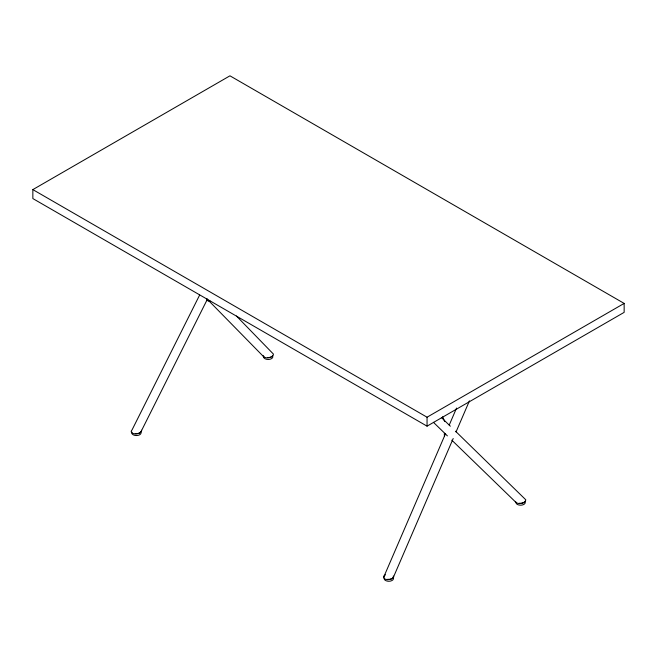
<?xml version="1.0" encoding="UTF-8"?>
<svg xmlns="http://www.w3.org/2000/svg" width="657" height="657" viewBox="0 0 657 657"><rect width="100%" height="100%" fill="white"/><g stroke="black" fill="none" stroke-linecap="round" stroke-linejoin="round"><path stroke-width="0.99" d="M453.207 438.498L393.995 575.902A6.57 3.778 -0.1 0 1 387.408 579.688L384.731 579.014L383.548 577.47L445.602 433.48M449.248 425.005L456.549 408.071M456.048 431.912L469.435 400.852M199.638 295.042L132.041 429.916A6.57 3.802 0.2 0 0 131.203 431.78L132.386 433.324L135.063 434.006A6.57 3.794 0.1 0 0 141.649 430.204M140.812 432.068L207.481 299.042M32.85 189.61L229.95 75.818L624.15 303.411L624.15 312.362L427.05 426.155L32.85 198.562L32.85 189.61L427.05 417.203L624.15 303.411M208.302 300.274L264.163 357.244L266.873 357.909A6.57 3.802 0.1 0 0 273.452 354.115L236.463 316.042M451.819 440.165L516.509 502.933L519.211 503.599A6.57 3.786 -0.2 0 0 525.797 499.805L455.515 431.206M441.545 417.647L450.365 426.212M433.439 422.328L447.409 435.878M515.351 501.373L516.509 502.933M263.005 355.683L264.163 357.244M442.588 416.784L444.682 421.449M427.05 417.203L427.05 426.155M209.92 300.783A3.482 1.922 -57.9 0 1 207.842 300.627A3.482 1.922 -57.9 0 1 207.021 300.118A10.134 5.593 -57.9 0 1 206.75 298.91M207.842 300.627A10.134 5.593 -57.9 0 1 207.571 299.428M272.688 356.086A4.648 2.685 0 0 1 268.196 359.461A4.648 2.685 0 0 1 263.712 356.086M272.688 355.577A4.648 2.685 0 0 1 267.785 357.556M140.894 432.175A4.648 2.685 0 0 1 136.401 435.55A4.648 2.685 0 0 1 131.917 432.175M140.894 431.665A4.648 2.685 0 0 1 135.202 433.563M383.548 577.47A6.57 3.786 -0.1 0 1 384.394 575.606M444.502 436.223A10.134 6.102 -62.2 0 1 444.395 433.316M393.288 577.897A4.648 2.685 0 0 1 388.804 581.273A4.648 2.685 0 0 1 384.312 577.897M393.288 576A4.648 2.685 0 0 1 387.597 579.285M384.312 576A4.648 2.685 0 0 1 385.519 574.801M525.083 501.808A4.648 2.685 0 0 1 521.798 505.093A4.648 2.685 0 0 1 516.106 503.196M525.083 501.299A4.648 2.685 0 0 1 519.391 503.196"/></g></svg>
